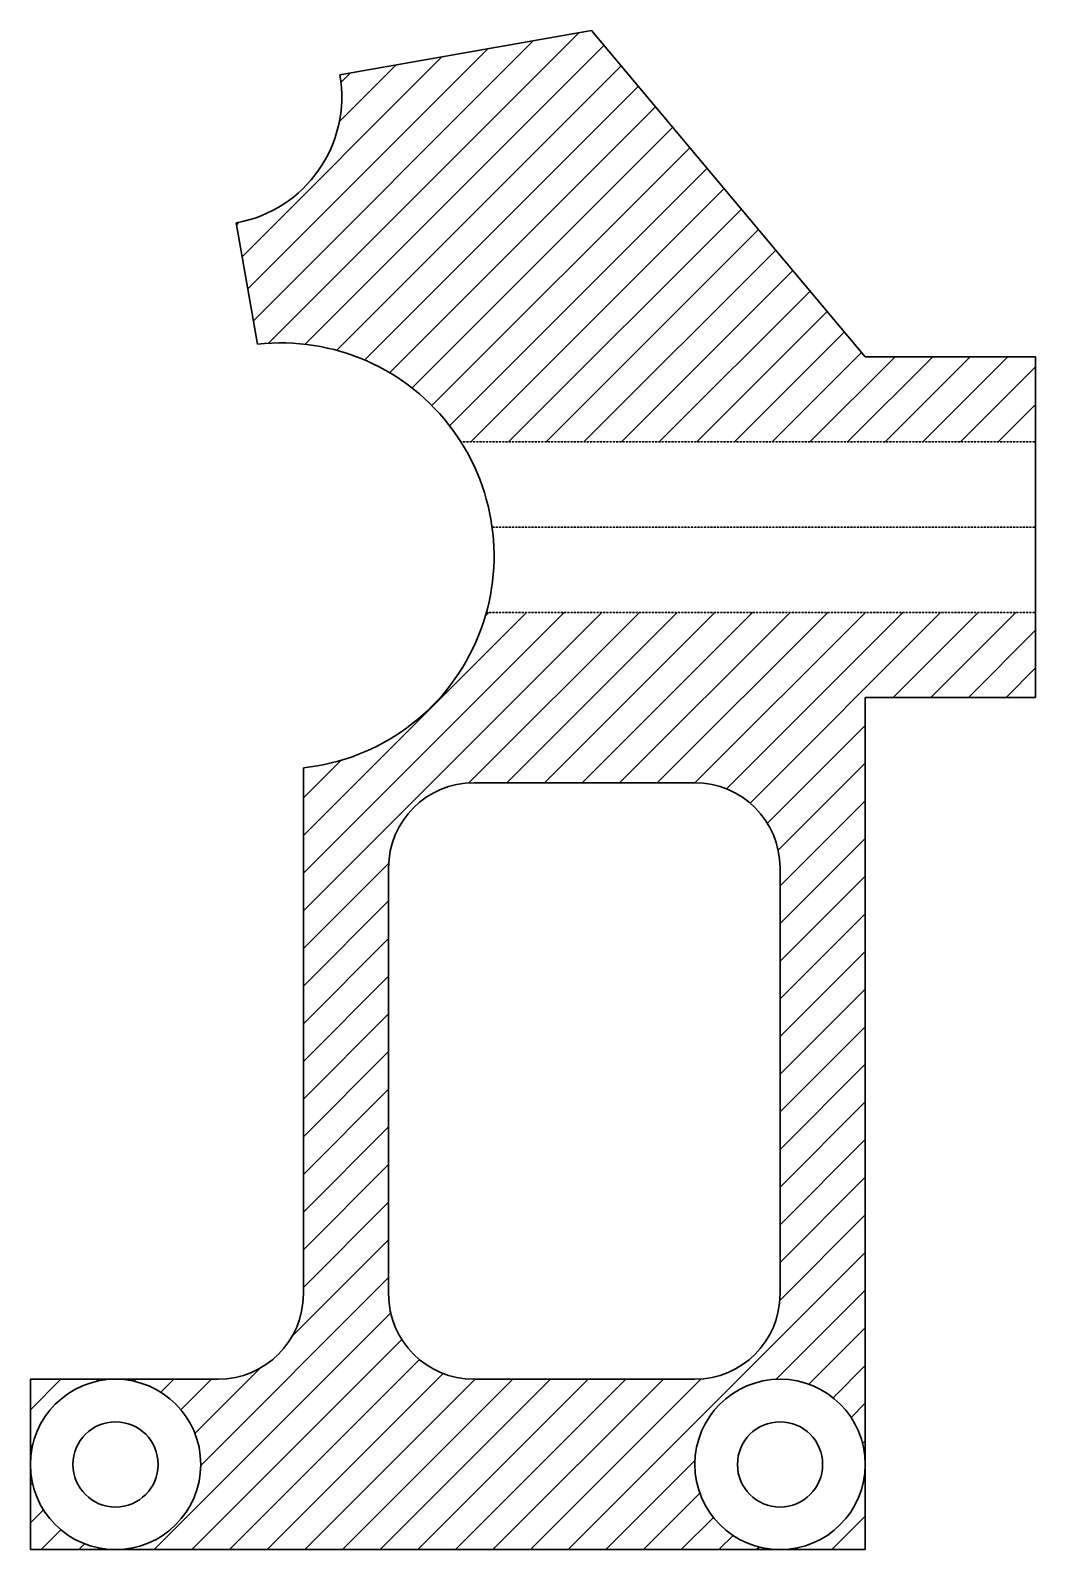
# Model space of a CAD drawing. Header units: inches. Extents: x 922 to 1531, y 181 to 1101.
import ezdxf

# ---------------------------------------------------------------- set-up
doc = ezdxf.new("R2010")
doc.units = ezdxf.units.IN
doc.header["$MEASUREMENT"] = 0
doc.linetypes.add('CACHE2', pattern=[0.1875, 0.125, -0.0625])
for name, color, linetype, lineweight, plot in [('HAsura', 40, 'Continuous', 30, False), ('Interior', 4, 'Continuous', 30, False), ('Perimetru', 6, 'Continuous', 30, False)]:
    doc.layers.add(name, color=color, linetype=linetype, lineweight=lineweight, plot=plot)
pattern_1 = [(45, (-1695.13, -2716.141), (-11.404827, 11.404827), [])]

msp = doc.modelspace()

# ---------------------------------------------------------------- hatches: boundary and pattern name
at = {"layer": 'HAsura'}
h = msp.add_hatch(dxfattribs=at)
h.set_pattern_fill('ANSI31', color=256, scale=129.030883)
h.set_pattern_definition(pattern_1)
h.paths.add_polyline_path([(1182.4, 851.74), (1530.55, 851.74), (1530.55, 903.36), (1427.32, 903.36), (1261.44, 1101.04), (1108.96, 1074.15, -0.414214), (1046.16, 984.47), (1059.13, 910.92, -0.286723)])
h.paths.add_polyline_path([(1197.84, 748.52, -0.308772), (1086.93, 654.36), (1086.93, 387.23), (1086.93, 335.62, -0.414214), (1035.31, 284.01), (983.7, 284.01), (973.13, 284.01, -0.414214), (1024.74, 232.39, -0.414214), (973.13, 180.78), (1375.71, 180.78, -0.414214), (1324.1, 232.39, -1), (1427.32, 232.39), (1427.32, 696.91), (1530.55, 696.91), (1530.55, 748.52)])
h.paths.add_polyline_path([(1324.1, 645.29, -0.414214), (1375.71, 593.68), (1375.71, 335.62, -0.414214), (1324.1, 284.01), (1257.12, 284.01), (1190.15, 284.01, -0.414214), (1138.54, 335.62), (1138.54, 464.65), (1138.54, 593.68, -0.414214), (1190.15, 645.29)], flags=16)
h = msp.add_hatch(dxfattribs=at)
h.set_pattern_fill('ANSI31', color=256, scale=129.030883)
h.set_pattern_definition(pattern_1)
h.paths.add_polyline_path([(973.13, 180.78, -0.414214), (921.52, 232.39), (921.52, 180.78)])
h.paths.add_polyline_path([(973.13, 284.01), (921.52, 284.01), (921.52, 232.39, -0.414214)])
h.paths.add_polyline_path([(1427.32, 232.39, -0.414214), (1375.71, 180.78), (1427.32, 180.78)])

# ---------------------------------------------------------------- linework, layer by layer
at = {"layer": 'Interior', "linetype": 'CACHE2'}
for p, q in [((1530.55, 851.74), (1182.4, 851.74)), ((1530.55, 800.13), (1201.26, 800.13)), ((1530.55, 748.52), (1197.84, 748.52))]:
    msp.add_line(p, q, dxfattribs=at)
at = {"layer": 'Interior'}
for centre, radius in [((973.13, 232.39), 51.61), ((1375.71, 232.39), 51.61), ((973.13, 232.39), 25.81), ((1375.71, 232.39), 25.81)]:
    msp.add_circle(centre, radius, dxfattribs=at)
at = {"layer": 'Perimetru'}
for p, q in [((1261.44, 1101.04), (1108.96, 1074.15)), ((1427.32, 903.36), (1261.44, 1101.04)), ((1046.16, 984.47), (1059.13, 910.92)), ((1530.55, 903.36), (1427.32, 903.36)), ((1530.55, 696.91), (1530.55, 903.36)), ((1427.32, 180.78), (1427.32, 696.91)), ((1427.32, 696.91), (1530.55, 696.91)), ((1086.93, 387.23), (1086.93, 654.36)), ((1324.1, 645.29), (1190.15, 645.29)), ((1138.54, 593.68), (1138.54, 464.65)), ((1375.71, 335.62), (1375.71, 593.68)), ((1138.54, 464.65), (1138.54, 335.62)), ((1086.93, 387.23), (1086.93, 335.62)), ((921.52, 180.78), (921.52, 284.01)), ((921.52, 284.01), (983.7, 284.01)), ((1035.31, 284.01), (983.7, 284.01)), ((1190.15, 284.01), (1257.12, 284.01)), ((1257.12, 284.01), (1324.1, 284.01)), ((921.52, 180.78), (1427.32, 180.78))]:
    msp.add_line(p, q, dxfattribs=at)
for centre, radius, start, end in [((1032.71, 1060.71), 77.42, 280, 10), ((1073.41, 782.68), 129.03, 276.01128, 96.35658), ((1190.15, 593.68), 51.61, 90, 180), ((1324.1, 593.68), 51.61, 0, 90), ((1035.31, 335.62), 51.61, 270, 0), ((1190.15, 335.62), 51.61, 180, 270), ((1324.1, 335.62), 51.61, 270, 0)]:
    msp.add_arc(centre, radius, start, end, dxfattribs=at)

doc.saveas('drawing.dxf')
